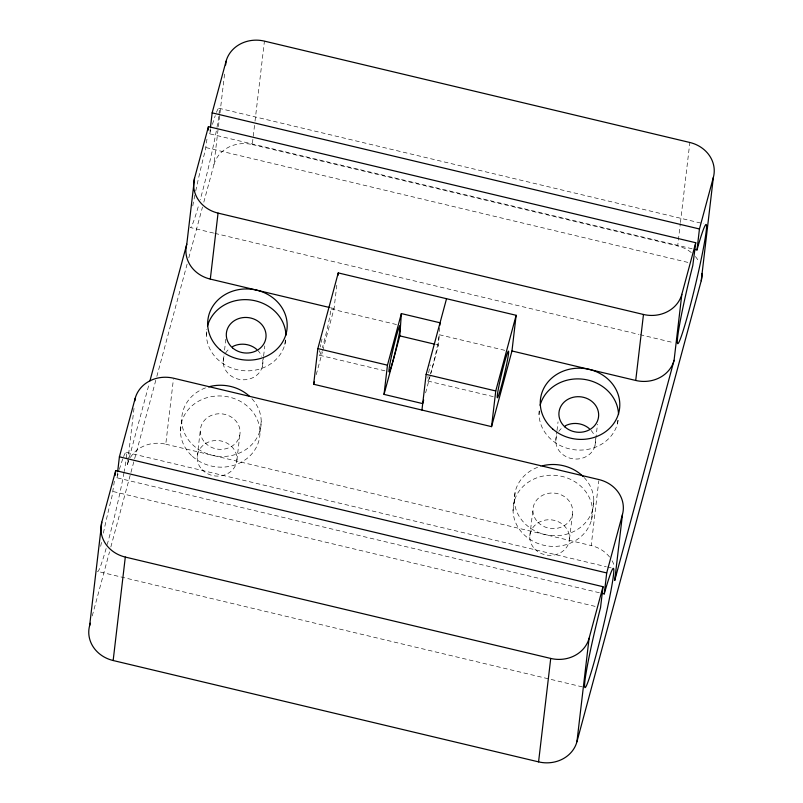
<?xml version="1.0" encoding="UTF-8"?>
<svg xmlns="http://www.w3.org/2000/svg" width="803" height="803" viewBox="0 0 803 803"><rect width="100%" height="100%" fill="white"/><g stroke="black" fill="none" stroke-linecap="round" stroke-linejoin="round"><path stroke-width="0.6" stroke-dasharray="4.01 3.01" d="M430.749 373.756L438.478 345.099L439.351 332.713M439.432 331.468L439.693 327.754M103.366 533.172A61.329 3.613 -76.6 0 1 111.998 496.344L114.678 479.22M599.369 592.744L116.947 477.795L117.529 472.857M128.661 460.812A31.859 28.436 6.7 0 0 127.426 464.345L134.001 408.315M130.397 457.469A31.859 28.436 6.7 0 1 165.779 444.2L173.388 379.458M195.731 191.014A61.329 3.613 -76.6 0 1 205.498 149.448L207.144 137.714M692.116 248.779L209.693 133.83L210.276 128.902M180.444 431.03L181.699 420.32M203.801 202.205L213.919 164.705L219.851 114.217M219.992 112.982L224.77 72.35M206.421 335.252L206.843 331.679M197.237 456.516L200.379 429.766M223.154 362.002L223.987 354.956M224.559 350.098L225.874 338.896M213.919 164.705A31.859 28.436 6.7 0 1 252.272 144.56L254.882 122.397M255.023 121.163L264.428 41.124M236.895 460.109L240.037 433.359M262.37 366.61L263.514 356.883M263.625 355.92L264.799 345.932M259.981 432.094L261.236 421.394M284.854 344.467L285.416 339.709M322.726 350.62L334.058 308.583L336.808 285.216M513.057 510.808L515.396 490.894M539.024 414.499L539.445 410.935M529.819 536.063L532.961 509.313M555.756 441.248L556.87 431.773M557.011 430.559L558.045 421.796M569.518 539.054L572.659 512.304M594.973 445.856L597.512 424.225M591.48 520.023A39.829 35.553 6.7 0 0 541.503 476.41A39.829 35.553 6.7 0 0 525.443 535.992A39.829 35.553 6.7 0 0 591.48 520.023L593.829 500.108M609.587 557.041A31.859 28.436 6.7 0 0 591.199 545.568L598.807 480.826M617.457 423.713L617.868 420.15M691.303 252.564A31.859 28.436 6.7 0 0 677.692 245.929L680.302 223.756M680.442 222.531L689.847 142.482M127.426 464.345L149.278 383.302M92.245 615.941L109.529 551.832M110.834 546.994L134.322 459.888M134.653 458.674L156.505 377.621M156.836 376.416L187.169 263.906M188.795 257.853L202.497 207.044M316.241 374.64L322.404 351.824M425.6 392.858L430.428 374.951M116.947 477.795L117.379 476.229A61.329 3.613 -76.6 0 1 119.035 470.508M209.693 133.83L210.818 129.855M218.807 108.224L703.669 223.756M252.272 144.56L677.692 245.929M205.98 147.581L688.412 262.531M213.628 233.081L190.482 227.56A61.329 3.613 -76.6 0 0 199.034 203.972M214.843 233.362L638.797 334.379M640.011 334.67L674.118 342.801M330.434 307.72L334.058 308.583M396.481 324.532L330.475 308.804A23.899 1.405 -76.6 0 1 328.678 322.164A23.899 1.405 -76.6 0 1 322.374 347.699M504.766 350.329L438.759 334.6A23.899 1.405 -76.6 0 1 436.973 347.91A23.899 1.405 -76.6 0 1 430.669 373.455M436.059 344.527L438.478 345.099M319.574 355.247L387.99 371.548M427.869 381.044L493.885 396.772M165.779 444.2L591.199 545.568M126.302 452.36L606.285 566.727M607.51 567.018L611.163 567.892M113.233 491.556L595.655 606.506M582.356 686.896L97.494 571.365A61.329 3.613 -76.6 0 0 106.408 547.505M262.671 359.674A19.914 17.776 6.7 0 1 240.96 379.648A19.914 17.776 6.7 0 1 224.469 355.187M225.563 353.099A19.914 17.776 6.7 0 1 228.604 349.405M257.633 350.259A19.914 17.776 6.7 0 1 261.698 356.281M123.622 456.586A61.329 3.613 -76.6 0 1 126.262 458.182M125.79 461.866A61.329 3.613 -76.6 0 1 124.204 471.532M124.003 472.646A61.329 3.613 -76.6 0 1 107.271 544.424M100.676 546.361A61.329 3.613 -76.6 0 1 101.72 541.081M119.356 469.444A61.329 3.613 -76.6 0 1 123.24 457.58M251.911 398.679A39.829 35.553 6.7 0 1 243.781 450.854A39.829 35.553 6.7 0 1 186.426 436.862A39.829 35.553 6.7 0 1 206.361 387.568M584.132 477.514A39.829 35.553 6.7 0 1 575.912 530.371A39.829 35.553 6.7 0 1 518.246 514.723A39.829 35.553 6.7 0 1 541.664 465.991M216.449 112.41A61.329 3.613 -76.6 0 1 218.848 115.612M218.727 116.535A61.329 3.613 -76.6 0 1 216.94 127.607M216.308 131.03A61.329 3.613 -76.6 0 1 200.188 199.867M192.76 205.919A61.329 3.613 -76.6 0 1 195.259 193.292M212.434 124.395A61.329 3.613 -76.6 0 1 215.274 115.602M429.454 377.38A23.899 1.405 -76.6 0 1 428.049 376.326M428.641 372.843A23.899 1.405 -76.6 0 1 430.257 364.903M595.274 438.92A19.914 17.776 6.7 0 1 573.563 458.904A19.914 17.776 6.7 0 1 557.071 434.433M558.818 431.362A19.914 17.776 6.7 0 1 561.207 428.661M591.088 430.408A19.914 17.776 6.7 0 1 594.29 435.527M321.15 351.604A23.899 1.405 -76.6 0 1 319.765 350.489M320.367 346.996A23.899 1.405 -76.6 0 1 320.839 344.547M321.26 342.429A23.899 1.405 -76.6 0 1 321.983 339.047M285.738 339.89A39.829 35.553 6.7 0 1 241.382 370.474A39.829 35.553 6.7 0 1 206.783 329.441M618.18 420.3A39.829 35.553 6.7 0 1 574.637 449.8A39.829 35.553 6.7 0 1 539.114 411.016M695.368 256.528A31.859 28.436 6.7 0 1 698.56 261.075M612.067 560.715A31.859 28.436 6.7 0 1 614.285 565.703M201.995 469.564A19.914 17.776 6.7 0 0 235.841 464.626A19.914 17.776 6.7 0 0 213.367 440.737A19.914 17.776 6.7 0 0 201.995 469.564M192.409 456.355A39.829 35.553 6.7 0 0 258.737 441.289A39.829 35.553 6.7 0 0 209.483 397.023A39.829 35.553 6.7 0 0 192.409 456.355M205.136 442.814A19.914 17.776 6.7 0 0 238.983 437.876A19.914 17.776 6.7 0 0 216.509 413.987A19.914 17.776 6.7 0 0 205.136 442.814M537.96 522.291A19.914 17.776 6.7 0 0 571.686 516.851A19.914 17.776 6.7 0 0 548.78 493.283A19.914 17.776 6.7 0 0 537.96 522.291M534.818 549.051A19.914 17.776 6.7 0 0 568.544 543.601A19.914 17.776 6.7 0 0 545.639 520.033A19.914 17.776 6.7 0 0 534.818 549.051"/><path stroke-width="1.2" d="M423.663 400.024L422.699 403.608L384.025 394.393L399.804 335.885L401.37 313.582L440.044 322.796L439.873 325.275M210.416 127.667L212.153 112.862L226.065 61.269A31.859 28.436 6.7 0 1 264.428 41.124L689.847 142.482A31.859 28.436 6.7 0 1 713.365 177.373L701.22 280.809L576.935 741.731A31.859 28.436 6.7 0 1 538.572 761.876L113.153 660.518A31.859 28.436 6.7 0 1 89.635 625.627L101.78 522.191L115.692 470.588L602.993 586.702L600.534 607.67L599.299 612.458A61.329 3.613 -76.6 0 0 585.658 687.097A61.329 3.613 -76.6 0 0 609.587 597.663A61.329 3.613 -76.6 0 0 604.679 592.333L604.247 593.899L601.808 593.327M115.12 475.527L115.692 470.588M117.67 471.632L119.406 456.827L135.175 398.358A31.859 28.436 6.7 0 1 173.538 378.213L598.958 479.582A31.859 28.436 6.7 0 1 622.476 514.462L614.717 580.449L674.078 360.316L681.827 294.33L695.739 242.727L208.449 126.623L194.537 178.216L186.778 244.202L149.93 380.883M134.884 400.848L135.175 398.358M113.153 660.518L125.308 557.071A31.859 28.436 6.7 0 1 101.78 522.191M208.007 130.317L208.449 126.623M225.633 64.963L226.065 61.269M329.23 307.429L210.306 279.093L218.055 213.106A31.859 28.436 6.7 0 1 194.537 178.216M313.652 384.256L317.847 348.582L338.254 272.91L516.148 315.298L511.963 350.971L491.556 426.644L313.652 384.256L314.304 381.847M337.963 275.369L338.254 272.91M384.025 394.393L387.458 365.174L401.37 313.582M421.946 410.052L426.132 374.389L446.538 298.716M491.556 426.644L495.752 390.971L516.148 315.298M538.572 761.876L550.728 658.44A31.859 28.436 6.7 0 0 589.081 638.295L602.993 586.702M576.935 741.731L589.081 638.295M604.247 593.899L606.707 572.94L622.476 514.462M511.963 350.971L635.725 380.461L643.474 314.475A31.859 28.436 6.7 0 0 681.827 294.33M695.739 242.727L692.788 265.562A61.329 3.613 -76.6 0 0 678.133 343.463A61.329 3.613 -76.6 0 0 701.792 256.368A61.329 3.613 -76.6 0 0 698.118 245.969L696.994 249.944L694.555 249.362M696.994 249.944L699.453 228.975L713.365 177.373M89.635 625.627L90.287 623.208M212.153 112.862L699.453 228.975M218.055 213.106L643.474 314.475M399.804 335.885L434.855 344.236M317.847 348.582L387.458 365.174M426.132 374.389L495.752 390.971M119.406 456.827L606.707 572.94M125.308 557.071L550.728 658.44M232.639 346.575A19.914 17.776 6.7 0 1 256.719 349.405M208.539 386.885A39.829 35.553 6.7 0 1 249.261 396.06M565.242 425.831A19.914 17.776 6.7 0 1 589.322 428.661M540.108 405.284A39.829 35.553 6.7 0 1 582.928 379.187A39.829 35.553 6.7 0 1 618.541 414.499M542.758 465.71A39.829 35.553 6.7 0 1 583.259 476.621M702.083 273.442A31.859 28.436 6.7 0 1 701.22 280.809M207.505 326.028A39.829 35.553 6.7 0 1 250.325 299.941A39.829 35.553 6.7 0 1 285.938 335.242M674.078 360.316A31.859 28.436 6.7 0 1 635.725 380.461M615.59 573.081A31.859 28.436 6.7 0 1 614.717 580.449M210.306 279.093A31.859 28.436 6.7 0 1 186.778 244.202M565.091 427.086A19.914 17.776 6.7 0 0 598.115 419.106A19.914 17.776 6.7 0 0 573.131 397.294A19.914 17.776 6.7 0 0 565.091 427.086M232.499 347.84A19.914 17.776 6.7 0 0 265.512 339.86A19.914 17.776 6.7 0 0 240.529 318.048A19.914 17.776 6.7 0 0 232.499 347.84M220.062 349.727A39.829 35.553 6.7 0 0 286.109 333.767A39.829 35.553 6.7 0 0 236.132 290.154A39.829 35.553 6.7 0 0 220.062 349.727M391.984 364.291A23.899 1.405 -76.6 0 0 400.336 325.908A23.899 1.405 -76.6 0 0 391.593 355.639A23.899 1.405 -76.6 0 0 391.984 364.291M500.289 390.047A23.899 1.405 -76.6 0 0 508.63 351.694A23.899 1.405 -76.6 0 0 499.867 381.495A23.899 1.405 -76.6 0 0 500.289 390.047M552.665 428.983A39.829 35.553 6.7 0 0 618.711 413.013A39.829 35.553 6.7 0 0 568.735 369.4A39.829 35.553 6.7 0 0 552.665 428.983"/></g></svg>
